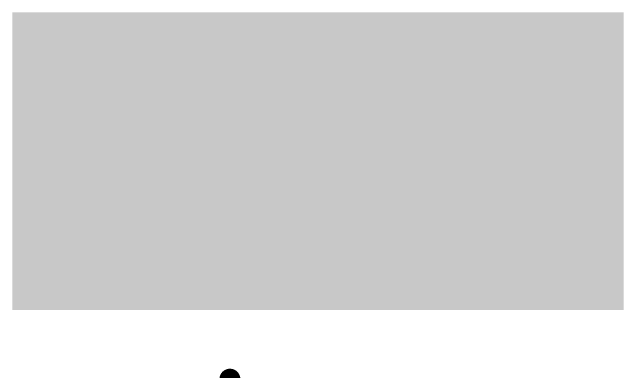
# Model space of a CAD drawing. Header units: inches. Extents: x -4 to 5258, y -4 to 5281.
# Drawn here: x 136.162 to 139.865, y 90.363 to 92.541 of the extents above; entities that cross this region are included whole.
import ezdxf

# ---------------------------------------------------------------- set-up
doc = ezdxf.new("R2010")
doc.units = ezdxf.units.IN
for name, color, linetype in [('Top Layer', 1, 'Continuous'), ('Top Overlay', 2, 'Continuous'), ('Top Paste', 8, 'Continuous'), ('Top Solder', 216, 'Continuous')]:
    doc.layers.add(name, color=color, linetype=linetype)

# ---------------------------------------------------------------- blocks, each defined once
blk = doc.blocks.new('RVT1H470M0607_308')
at = {"layer": 'Top Layer'}
blk.add_hatch(color=1, dxfattribs=at).paths.add_polyline_path([(-4.55, 0.8), (-1.05, 0.8), (-1.05, -0.8), (-4.55, -0.8)])
at = {"layer": 'Top Paste'}
blk.add_hatch(color=8, dxfattribs=at).paths.add_polyline_path([(-4.55, 0.8), (-1.05, 0.8), (-1.05, -0.8), (-4.55, -0.8)])
at = {"layer": 'Top Solder'}
blk.add_hatch(color=216, dxfattribs=at).paths.add_polyline_path([(-4.6516, 0.9016), (-0.9484, 0.9016), (-0.9484, -0.9016), (-4.6516, -0.9016)])
at = {"layer": 'Top Overlay'}
blk.add_lwpolyline([(-3.3334, -1.8288, 0.127, 0.127, 0), (-3.3334, -1.3208, 0.127, 0.127, 0)], format="xyseb", dxfattribs=at)
blk.add_lwpolyline([(-3.3651, -1.3208, 0.0635, 0.0635, 1), (-3.3016, -1.3208, 0.0635, 0.0635, 1)], format="xyseb", close=True, dxfattribs=at)

msp = doc.modelspace()

# ---------------------------------------------------------------- block references
msp.add_blockref('RVT1H470M0607_308', (140.8138, 91.6391))

doc.saveas('drawing.dxf')
